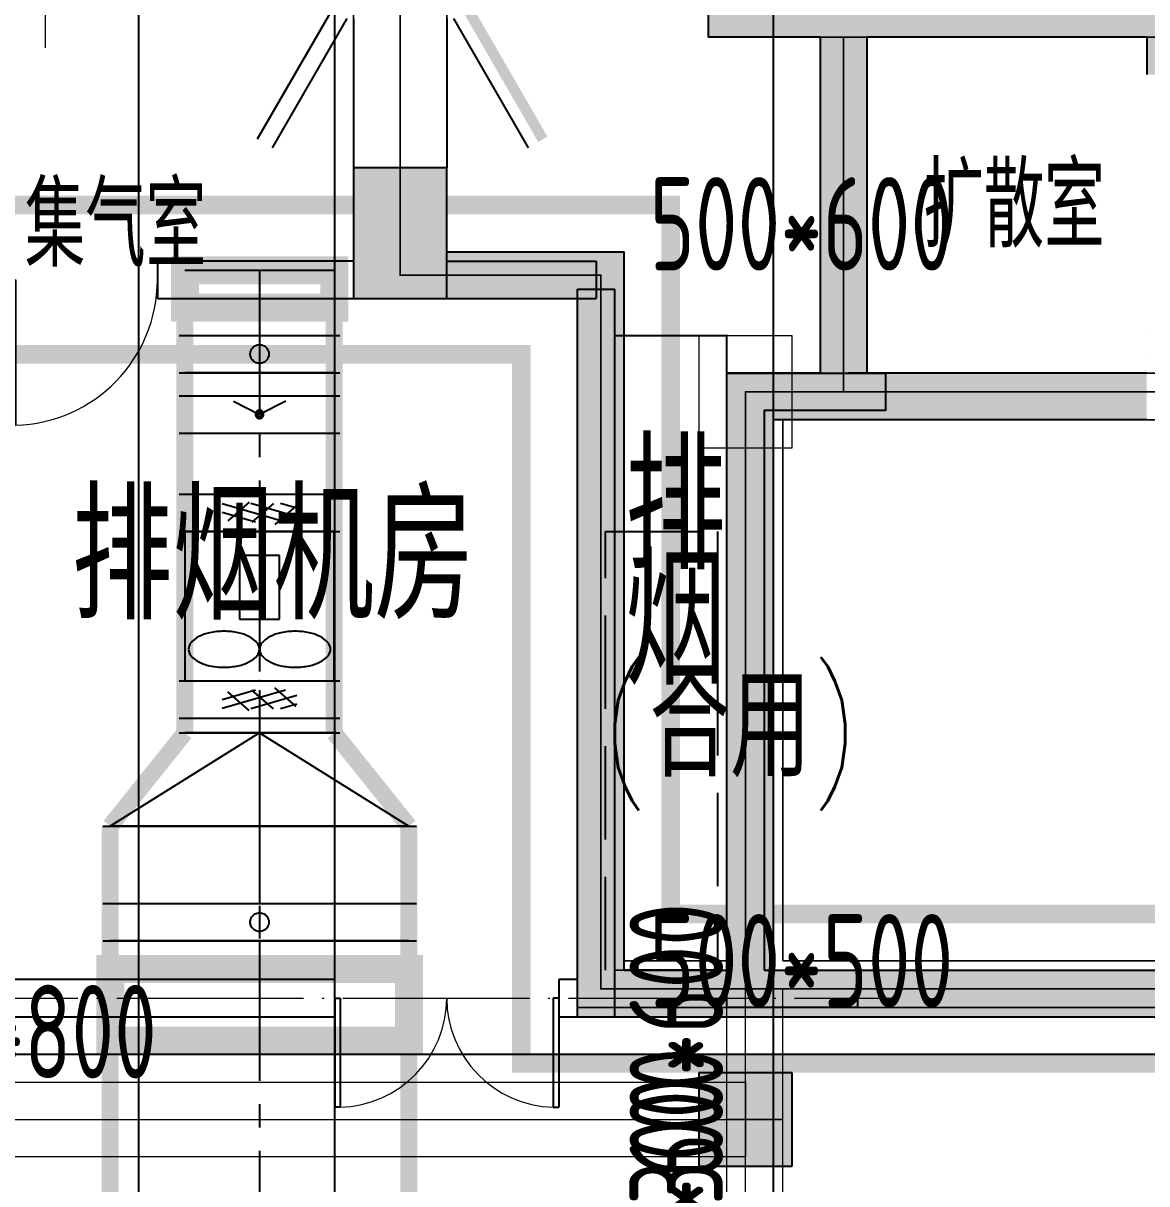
# Model space of a CAD drawing. Extents: x 369444 to 684549, y -549309 to 575337.
# Drawn here: x 559906 to 565925, y 454562 to 460782 of the extents above; entities that cross this region are included whole.
import ezdxf

# ---------------------------------------------------------------- set-up
doc = ezdxf.new("R2010")
doc.units = 0
doc.header["$LTSCALE"] = 1000
doc.header["$MEASUREMENT"] = 0
for name, pattern in [('__DASH', [0.35, 0.25, -0.1]), ('CENTER2', [1.125, 0.75, -0.125, 0.125, -0.125]), ('DASH', [0.35, 0.25, -0.1]), ('DOTE', [2.42, 2, -0.2, 0.02, -0.2])]:
    doc.linetypes.add(name, pattern=pattern)
for name, color, linetype, lineweight, true_color in [('-1-0-1', 7, 'Continuous', 0, 0xc0c0c0), ('-1-1-2', 7, 'Continuous', 0, 0xc0c0c0), ('-2-0-1', 1, 'Continuous', 0, 0xff0000), ('-2-1-2', 9, 'Continuous', 0, 0x808080), ('1-6-1', 7, 'Continuous', 0, 0x55ff55), ('1-6-2', 7, 'Continuous', 0, 0x55ff55), ('11-6-1', 2, 'Continuous', 0, 0xffff00), ('11-6-2', 2, 'Continuous', 0, 0xffff00), ('11-6-5', 2, 'Continuous', 0, 0xffff00), ('12-6-1', 4, 'Continuous', 0, 0x00ffff), ('12-6-2', 4, 'Continuous', 0, 0x00ffff), ('12-6-5', 4, 'Continuous', 0, 0x00ffff)]:
    doc.layers.add(name, color=color, linetype=linetype, lineweight=lineweight, true_color=true_color)
for name, color, linetype in [('A-WALL-HATCH', 8, 'Continuous'), ('COLUMN', 9, 'Continuous'), ('DOTE', 1, 'Continuous'), ('DUCT-排烟中心线', 5, 'CENTER2'), ('DUCT-排烟法兰', 4, 'Continuous'), ('DUCT-排烟管', 2, 'Continuous'), ('DUCT-排烟管端线', 4, 'Continuous'), ('DUCT-排烟阀门', 7, 'Continuous'), ('PUB_HATCH', 8, 'Continuous'), ('SURFACE', 6, 'Continuous'), ('WALL', 9, 'Continuous'), ('WINDOW', 4, 'Continuous'), ('砼墙', 151, 'Continuous'), ('车库风井', 6, 'Continuous'), ('防火分区线', 7, 'Continuous'), ('颜洞口', 1, 'Continuous'), ('风井', 7, 'Continuous'), ('风管标注', 3, 'Continuous')]:
    doc.layers.add(name, color=color, linetype=linetype)
doc.layers.add('DOTE2', color=122, linetype='DOTE', lineweight=9)
doc.layers.add('TEXT', color=7, linetype='Continuous', lineweight=13)
doc.styles.add('_HZTXT', font='txt.shx', dxfattribs={"width": 0.8, "bigfont": 'HZTXT.shx'})
doc.styles.add('_TCH_DIM', font='SIMPLEX', dxfattribs={"bigfont": 'GBCBIG'})
doc.styles.add('yjkcad', font='yjkeng.shx', dxfattribs={"width": 0.7, "height": 250, "bigfont": 'yjkchn.shx'})

# ---------------------------------------------------------------- blocks, each defined once
blk = doc.blocks.new('$DorLib2D$00000001')
for p, q in [((0.45, 0.975), (0.5, 0.975)), ((0.45, 0), (0.45, 0.975)), ((0.5, 0), (0.5, 0.975)), ((0.5, 0), (0.45, 0))]:
    blk.add_line(p, q)
at = {"lineweight": 13}
blk.add_arc((0.475, 0), 0.975, 91.46928, 180, dxfattribs=at)
blk = doc.blocks.new('$DorLib2D$00000002')
for p, q in [((-0.5, 0), (-0.5, 0.4875)), ((-0.475, 0.4875), (-0.5, 0.4875)), ((-0.475, 0), (-0.475, 0.4875)), ((0.475, 0), (0.475, 0.4875)), ((0.475, 0.4875), (0.5, 0.4875)), ((0.5, 0), (0.5, 0.4875)), ((-0.5, 0), (-0.475, 0)), ((0.5, 0), (0.475, 0))]:
    blk.add_line(p, q)
at = {"lineweight": 13}
for centre, start, end in [((-0.4875, 0), 0, 88.5307), ((0.4875, 0), 91.4693, 180)]:
    blk.add_arc(centre, 0.4875, start, end, dxfattribs=at)
blk = doc.blocks.new('$DorLib2D$00000196')
at = {"color": 0}
for p, q in [((-0.5, 0.3571), (0.366, 0.8571)), ((-0.5, -0.3571), (0.366, -0.8571)), ((-0.5571, -0.4561), (0.3089, -0.9561))]:
    blk.add_line(p, q, dxfattribs=at)
at = {"color": 0, "const_width": 0.0714}
blk.add_lwpolyline([(-0.5571, 0.4561), (0.3089, 0.9561)], dxfattribs=at)
blk = doc.blocks.new('N-风管')
at = {"color": 0}
for p, q in [((38489396727.934921, 3905552530.713612, 3000.000008), (38489396727.934921, 3905551730.713612, 3000.000008)), ((38489397527.934921, 3905552530.713612, 3000.000008), (38489396727.934921, 3905552530.713612, 3000.000008)), ((38489397527.934921, 3905551730.713612, 3000.000008), (38489397527.934921, 3905552530.713612, 3000.000008)), ((38489397020.19117, 3905552402.297619, 3000.000008), (38489397020.19117, 3905552060.349435, 3000.000008)), ((38489397235.678673, 3905552402.297619, 3000.000008), (38489397020.19117, 3905552402.297619, 3000.000008)), ((38489397235.678673, 3905552060.349435, 3000.000008), (38489397235.678673, 3905552402.297619, 3000.000008)), ((38489397020.19117, 3905552060.349435, 3000.000008), (38489397235.678673, 3905552060.349435, 3000.000008)), ((38489397127.934921, 3905552060.349435, 3000.000008), (38489397127.934921, 3905551899.917929, 3000.000008)), ((38489396727.934921, 3905551730.713612, 3000.000008), (38489397527.934921, 3905551730.713612, 3000.000008))]:
    blk.add_line(p, q, dxfattribs=at)
for centre, major_axis, ratio, start_param, end_param in [((38489396908.582138, 3905551760.759301, 3000.000008), (-75.910463, 219.794392), 0.9999996309, -0.125070434, 0.1376413551), ((38489396937.316521, 3905551624.255958, 3000.000008), (-10.42252, 371.882687), 0.9999999191, -0.0280190341, 0.1794550407), ((38489396937.316521, 3905551624.255958, 3000.000008), (-371.160887, 25.396662), 0.9999998827, 4.5732333702, 4.7807074245), ((38489396966.050911, 3905551760.759301, 3000.000008), (-218.632186, 79.195759), 0.9999997334, 4.5897340887, 4.8524457128), ((38489397289.818932, 3905551760.759301, 3000.000008), (218.632186, 79.195759), 0.9999997334, 1.4307395946, 1.6934512186), ((38489397318.553322, 3905551624.255958, 3000.000008), (371.160887, 25.396662), 0.9999998827, 1.502477883, 1.7099519372), ((38489397318.553322, 3905551624.255958, 3000.000008), (10.422521, 371.882687), 0.9999999191, -0.1794550402, 0.0280190345), ((38489397347.287697, 3905551760.759301, 3000.000008), (75.910463, 219.794392), 0.9999996309, -0.1376413549, 0.1250704342), ((38489396799.549477, 3905551899.917929, 3000.000008), (-50.145075, 13.213402), 0.999999968, -0.4262101611, 0.2576469099), ((38489396864.95266, 3905551846.610359, 3000.000008), (-98.876179, 93.716623), 0.9999998411, -0.341996041, 0.0747575126), ((38489397009.680382, 3905551846.610359, 3000.000008), (-99.639258, 92.904939), 0.9999998553, 4.5758867342, 4.9926401179), ((38489397075.083572, 3905551899.917929, 3000.000008), (4.752596, 51.638502), 0.9999999384, -1.4790189843, -0.7951618654), ((38489397180.78627, 3905551899.917929, 3000.000008), (-4.752596, 51.638502), 0.9999999384, 0.7951618662, 1.4790189851), ((38489397246.189461, 3905551846.610359, 3000.000008), (99.639258, 92.904939), 0.9999998553, 1.2905451895, 1.7072985731), ((38489397390.917183, 3905551846.610359, 3000.000008), (98.876179, 93.716623), 0.9999998411, -0.0747575123, 0.3419960412), ((38489397456.320374, 3905551899.917929, 3000.000008), (50.145075, 13.213402), 0.999999968, -0.2576469091, 0.4262101619), ((38489396799.549477, 3905551899.917929, 3000.000008), (47.771673, 20.173988), 0.9999999667, 2.742010948, 3.4258680271), ((38489396864.95266, 3905551953.225498, 3000.000008), (103.797526, 88.234787), 0.9999998646, 3.1209171448, 3.5376706858), ((38489397009.680382, 3905551953.225498, 3000.000008), (102.717208, 89.490141), 0.9999998291, 4.4658849819, 4.882638353), ((38489397075.083572, 3905551899.917929, 3000.000008), (-7.468083, 51.316176), 0.999999932, 3.8840156365, 4.5678727636), ((38489397180.78627, 3905551899.917929, 3000.000008), (7.468083, 51.316176), 0.999999932, 1.7153125445, 2.3991696715), ((38489397246.189461, 3905551953.225498, 3000.000008), (-102.717209, 89.490141), 0.9999998291, 1.4005469537, 1.8173003247), ((38489397390.917183, 3905551953.225498, 3000.000008), (-103.797526, 88.234787), 0.9999998646, 2.7455146205, 3.1622681614), ((38489397456.320374, 3905551899.917929, 3000.000008), (-47.771673, 20.173988), 0.9999999667, 2.8573172795, 3.5411743586), ((38489396908.582138, 3905552039.076557, 3000.000008), (72.911688, 220.807289), 0.9999996892, 2.9903393295, 3.2530511038), ((38489396937.316521, 3905552175.579899, 3000.000008), (10.422521, 371.882687), 0.9999999191, 2.9621376134, 3.1696116881), ((38489396937.316521, 3905552175.579899, 3000.000008), (371.160887, 25.396662), 0.9999998827, 4.6440705366, 4.8515445908), ((38489396966.050911, 3905552039.076557, 3000.000008), (217.804069, 81.445655), 0.9999996747, 4.5620220604, 4.8247336696), ((38489397289.818932, 3905552039.076557, 3000.000008), (-217.804069, 81.445655), 0.9999996747, 1.4584516374, 1.7211632467), ((38489397318.553322, 3905552175.579899, 3000.000008), (-371.160887, 25.396662), 0.9999998827, 1.4316407166, 1.6391147709), ((38489397318.553322, 3905552175.579899, 3000.000008), (-10.42252, 371.882687), 0.9999999191, 3.1135736195, 3.3210476943), ((38489397347.287697, 3905552039.076557, 3000.000008), (-72.911688, 220.807289), 0.9999996892, 3.0301342035, 3.2928459779)]:
    blk.add_ellipse(centre, major_axis=major_axis, ratio=ratio, start_param=start_param, end_param=end_param, dxfattribs=at)
for p in [(38489397127.934921, 3905552530.713612, 3000.000008), (38489397127.934921, 3905551730.713612, 3000.000008)]:
    blk.add_point(p, dxfattribs=at)
at = {"layer": 'DUCT-排烟中心线', "color": 0}
for p, q in [((38489397127.934921, 3905553930.26234), (38489397127.934921, 3905551452.183957)), ((38489397127.934921, 3905553382.121005), (38489397127.934921, 3905553259.118845)), ((38489397127.934921, 3905552530.513611), (38489397127.934921, 3905551730.913611)), ((38489397127.934921, 3905551451.983957), (38489397127.934921, 3905550951.983957)), ((38489397127.934921, 3905550951.783957), (38489397127.934921, 3905550537.500437)), ((38489397127.934921, 3905550337.100437), (38489397127.844254, 3905547190.673002))]:
    blk.add_line(p, q, dxfattribs=at)
at = {"layer": 'DUCT-排烟法兰', "color": 0}
for p, q in [((38489396697.934921, 3905553582.421005), (38489397557.934921, 3905553582.421005)), ((38489396697.934921, 3905553582.421005), (38489397557.934921, 3905553582.421005)), ((38489396697.934921, 3905553382.221004), (38489397557.934921, 3905553382.221004)), ((38489396697.934921, 3905553382.221004), (38489397557.934921, 3905553382.221004)), ((38489396697.934921, 3905553259.018846), (38489397557.934921, 3905553259.018846)), ((38489396697.934921, 3905553259.018846), (38489397557.934921, 3905553259.018846)), ((38489396697.934921, 3905553058.818845), (38489397557.934921, 3905553058.818845)), ((38489396697.934921, 3905552730.813612), (38489397557.934921, 3905552730.813612)), ((38489396697.934921, 3905552530.813612), (38489397557.934921, 3905552530.813612)), ((38489396697.934921, 3905552530.613611), (38489397557.934921, 3905552530.613611)), ((38489396697.934921, 3905551730.813612), (38489397557.934921, 3905551730.813612)), ((38489396697.934921, 3905551730.813612), (38489397557.934921, 3905551730.813612)), ((38489396697.934921, 3905551530.613611), (38489397557.934921, 3905551530.613611)), ((38489396697.934921, 3905551530.613611), (38489397557.934921, 3905551530.613611)), ((38489396697.934921, 3905551452.083957), (38489397557.934921, 3905551452.083957)), ((38489396287.934921, 3905550951.883957), (38489397967.934921, 3905550951.883957)), ((38489396287.934921, 3905550537.400436), (38489397967.934921, 3905550537.400436)), ((38489396287.934921, 3905550337.200437), (38489397967.934921, 3905550337.200437))]:
    blk.add_line(p, q, dxfattribs=at)
at = {"layer": 'DUCT-排烟管', "color": 0}
for q in [(38489396327.934921, 3905550951.983957), (38489397927.934921, 3905550951.983957)]:
    blk.add_line((38489397127.934921, 3905551451.983957), q, dxfattribs=at)
at = {"layer": 'DUCT-排烟管', "color": 0, "const_width": 90}
for points in [[(38489396727.934921, 3905553930.26234), (38489396727.934921, 3905551452.183957)], [(38489397527.934921, 3905551452.183957), (38489397527.934921, 3905553930.26234)], [(38489396727.934921, 3905553382.321005), (38489396727.934921, 3905553582.321005)], [(38489397527.934921, 3905553582.321005), (38489397527.934921, 3905553382.321005)], [(38489396727.934921, 3905553382.121005), (38489396727.934921, 3905553259.118845)], [(38489397527.934921, 3905553259.118845), (38489397527.934921, 3905553382.121005)], [(38489396727.934921, 3905553058.918845), (38489396727.934921, 3905553258.918845)], [(38489397527.934921, 3905553258.918845), (38489397527.934921, 3905553058.918845)], [(38489396727.934921, 3905552530.713612), (38489396727.934921, 3905552730.713612)], [(38489397527.934921, 3905552730.713612), (38489397527.934921, 3905552530.713612)], [(38489396727.934921, 3905552530.513611), (38489396727.934921, 3905551730.913611)], [(38489397527.934921, 3905551730.913611), (38489397527.934921, 3905552530.513611)], [(38489396727.934921, 3905551530.713612), (38489396727.934921, 3905551730.713612)], [(38489397527.934921, 3905551730.713612), (38489397527.934921, 3905551530.713612)], [(38489396727.934921, 3905551451.983957), (38489396327.934921, 3905550951.983957)], [(38489397527.934921, 3905551451.983957), (38489397927.934921, 3905550951.983957)], [(38489396327.934921, 3905550951.783957), (38489396327.934921, 3905550537.500437)], [(38489397927.934921, 3905550537.500437), (38489397927.934921, 3905550951.783957)], [(38489396327.934921, 3905550337.300436), (38489396327.934921, 3905550537.300436)], [(38489397927.934921, 3905550537.300436), (38489397927.934921, 3905550337.300436)], [(38489396327.934921, 3905550337.123491), (38489396327.844254, 3905547190.696057)], [(38489397927.844254, 3905547190.649948), (38489397927.934921, 3905550337.077382)]]:
    blk.add_lwpolyline(points, dxfattribs=at)
at = {"layer": 'DUCT-排烟管端线', "color": 0}
for p, q in [((38489397527.934921, 3905553930.26234), (38489396727.934921, 3905553930.26234)), ((38489396727.934921, 3905553582.321005), (38489397527.934921, 3905553582.321005)), ((38489396727.934921, 3905553382.321005), (38489397527.934921, 3905553382.321005)), ((38489397527.934921, 3905553382.121005), (38489396727.934921, 3905553382.121005)), ((38489396727.934921, 3905553259.118845), (38489397527.934921, 3905553259.118845)), ((38489396727.934921, 3905553258.918845), (38489397527.934921, 3905553258.918845)), ((38489396727.934921, 3905553058.918845), (38489397527.934921, 3905553058.918845)), ((38489396727.934921, 3905552730.713612), (38489397527.934921, 3905552730.713612)), ((38489396727.934921, 3905552530.713612), (38489397527.934921, 3905552530.713612)), ((38489397527.934921, 3905552530.513611), (38489396727.934921, 3905552530.513611)), ((38489396727.934921, 3905551730.913611), (38489397527.934921, 3905551730.913611)), ((38489396727.934921, 3905551730.713612), (38489397527.934921, 3905551730.713612)), ((38489396727.934921, 3905551530.713612), (38489397527.934921, 3905551530.713612)), ((38489396727.934921, 3905551452.183957), (38489397527.934921, 3905551452.183957)), ((38489397527.934921, 3905551451.983957), (38489396727.934921, 3905551451.983957)), ((38489396327.934921, 3905550951.983957), (38489397927.934921, 3905550951.983957)), ((38489397927.934921, 3905550951.783957), (38489396327.934921, 3905550951.783957)), ((38489396327.934921, 3905550537.500437), (38489397927.934921, 3905550537.500437)), ((38489396327.934921, 3905550537.300436), (38489397927.934921, 3905550537.300436)), ((38489396327.934921, 3905550337.300436), (38489397927.934921, 3905550337.300436)), ((38489397927.934921, 3905550337.077382), (38489396327.934921, 3905550337.123491))]:
    blk.add_line(p, q, dxfattribs=at)
at = {"layer": 'DUCT-排烟阀门', "color": 0}
for p, q in [((38489397127.934921, 3905553569.821005), (38489397127.934921, 3905553394.821005)), ((38489397078.033577, 3905553485.460531), (38489397078.820557, 3905553491.690071)), ((38489397078.033577, 3905553479.181479), (38489397078.033577, 3905553485.460531)), ((38489397078.820557, 3905553491.690071), (38489397080.382103, 3905553497.771854)), ((38489397080.382103, 3905553497.771854), (38489397082.693573, 3905553503.609969)), ((38489397082.693573, 3905553503.609969), (38489397085.718529, 3905553509.112344)), ((38489397085.718529, 3905553509.112344), (38489397089.409264, 3905553514.192204)), ((38489397089.409264, 3905553514.192204), (38489397093.707573, 3905553518.769436)), ((38489397093.707573, 3905553518.769436), (38489397098.545662, 3905553522.771854)), ((38489397098.545662, 3905553522.771854), (38489397103.847237, 3905553526.136339)), ((38489397103.847237, 3905553526.136339), (38489397109.528687, 3905553528.809829)), ((38489397109.528687, 3905553528.809829), (38489397115.500427, 3905553530.750163)), ((38489397115.500427, 3905553530.750163), (38489397121.668259, 3905553531.92674)), ((38489397121.668259, 3905553531.92674), (38489397127.934921, 3905553532.321005)), ((38489397127.934921, 3905553532.321005), (38489397134.201576, 3905553531.92674)), ((38489397134.201576, 3905553531.92674), (38489397140.369423, 3905553530.750163)), ((38489397140.369423, 3905553530.750163), (38489397146.341148, 3905553528.809829)), ((38489397146.341148, 3905553528.809829), (38489397152.022614, 3905553526.136339)), ((38489397152.022614, 3905553526.136339), (38489397157.324181, 3905553522.771855)), ((38489397157.324181, 3905553522.771855), (38489397162.162277, 3905553518.769436)), ((38489397162.162277, 3905553518.769436), (38489397166.460587, 3905553514.192204)), ((38489397166.460587, 3905553514.192204), (38489397170.151314, 3905553509.112345)), ((38489397170.151314, 3905553509.112345), (38489397173.176277, 3905553503.60997)), ((38489397173.176277, 3905553503.60997), (38489397175.487747, 3905553497.771855)), ((38489397175.487747, 3905553497.771855), (38489397177.049294, 3905553491.690071)), ((38489397177.049294, 3905553491.690071), (38489397177.836258, 3905553485.460531)), ((38489397177.836258, 3905553485.460531), (38489397177.836258, 3905553479.181479)), ((38489397078.820557, 3905553472.951939), (38489397078.033577, 3905553479.181479)), ((38489397080.382103, 3905553466.870155), (38489397078.820557, 3905553472.951939)), ((38489397082.693573, 3905553461.03204), (38489397080.382103, 3905553466.870155)), ((38489397085.718529, 3905553455.529665), (38489397082.693573, 3905553461.03204)), ((38489397089.409264, 3905553450.449805), (38489397085.718529, 3905553455.529665)), ((38489397093.707573, 3905553445.872573), (38489397089.409264, 3905553450.449805)), ((38489397098.545662, 3905553441.870155), (38489397093.707573, 3905553445.872573)), ((38489397103.847237, 3905553438.505671), (38489397098.545662, 3905553441.870155)), ((38489397109.528687, 3905553435.832181), (38489397103.847237, 3905553438.505671)), ((38489397115.500427, 3905553433.891847), (38489397109.528687, 3905553435.832181)), ((38489397121.668259, 3905553432.71527), (38489397115.500427, 3905553433.891847)), ((38489397127.934921, 3905553432.321005), (38489397121.668259, 3905553432.71527)), ((38489397134.201576, 3905553432.71527), (38489397127.934921, 3905553432.321005)), ((38489397140.369423, 3905553433.891847), (38489397134.201576, 3905553432.71527)), ((38489397146.341148, 3905553435.832181), (38489397140.369423, 3905553433.891847)), ((38489397152.022614, 3905553438.505671), (38489397146.341148, 3905553435.832181)), ((38489397157.324181, 3905553441.870155), (38489397152.022614, 3905553438.505671)), ((38489397162.162277, 3905553445.872573), (38489397157.324181, 3905553441.870155)), ((38489397166.460587, 3905553450.449806), (38489397162.162277, 3905553445.872573)), ((38489397170.151314, 3905553455.529665), (38489397166.460587, 3905553450.449806)), ((38489397173.176277, 3905553461.032041), (38489397170.151314, 3905553455.529665)), ((38489397175.487747, 3905553466.870155), (38489397173.176277, 3905553461.032041)), ((38489397177.049294, 3905553472.951939), (38489397175.487747, 3905553466.870155)), ((38489397177.836258, 3905553479.181479), (38489397177.049294, 3905553472.951939)), ((38489396987.934921, 3905553228.918845), (38489397127.934921, 3905553158.918845)), ((38489397110.252281, 3905553172.272169), (38489397108.099701, 3905553168.795628)), ((38489397113.007027, 3905553175.293978), (38489397110.252281, 3905553172.272169)), ((38489397116.270119, 3905553177.758152), (38489397113.007027, 3905553175.293978)), ((38489397117.579491, 3905553169.779319), (38489397115.711273, 3905553167.623278)), ((38489397119.93045, 3905553179.580776), (38489397116.270119, 3905553177.758152)), ((38489397119.821983, 3905553171.542834), (38489397117.579491, 3905553169.779319)), ((38489397122.357697, 3905553172.850085), (38489397119.821983, 3905553171.542834)), ((38489397123.863358, 3905553180.699782), (38489397119.93045, 3905553179.580776)), ((38489397125.094994, 3905553173.653825), (38489397122.357697, 3905553172.850085)), ((38489397127.934921, 3905553181.077065), (38489397123.863358, 3905553180.699782)), ((38489397127.934921, 3905553173.925005), (38489397125.094994, 3905553173.653825)), ((38489397127.934921, 3905553169.651129), (38489397125.903816, 3905553169.457182)), ((38489397267.934921, 3905553228.918845), (38489397127.934921, 3905553158.918845)), ((38489397132.006477, 3905553180.699776), (38489397127.934921, 3905553181.077065)), ((38489397130.774857, 3905553173.653823), (38489397127.934921, 3905553173.925005)), ((38489397129.966019, 3905553169.457183), (38489397127.934921, 3905553169.651129)), ((38489397133.512154, 3905553172.85008), (38489397130.774857, 3905553173.653823)), ((38489397135.939392, 3905553179.580764), (38489397132.006477, 3905553180.699776)), ((38489397136.047859, 3905553171.542826), (38489397133.512154, 3905553172.85008)), ((38489397139.599716, 3905553177.758135), (38489397135.939392, 3905553179.580764)), ((38489397138.290352, 3905553169.779309), (38489397136.047859, 3905553171.542826)), ((38489397140.158577, 3905553167.623266), (38489397138.290352, 3905553169.779309)), ((38489397142.862823, 3905553175.293956), (38489397139.599716, 3905553177.758135)), ((38489397145.617561, 3905553172.272143), (38489397142.862823, 3905553175.293956)), ((38489397147.770142, 3905553168.795599), (38489397145.617561, 3905553172.272143)), ((38489397106.622581, 3905553164.982745), (38489397105.871223, 3905553160.963364)), ((38489397105.871223, 3905553160.963364), (38489397105.871223, 3905553156.874359)), ((38489397105.871223, 3905553156.874359), (38489397106.622581, 3905553152.854976)), ((38489397108.099701, 3905553168.795628), (38489397106.622581, 3905553164.982745)), ((38489397106.622581, 3905553152.854976), (38489397108.099701, 3905553149.042091)), ((38489397108.099701, 3905553149.042091), (38489397110.252281, 3905553145.565547)), ((38489397110.252281, 3905553145.565547), (38489397113.007027, 3905553142.543734)), ((38489397113.351761, 3905553162.456689), (38489397112.945763, 3905553159.632874)), ((38489397112.945763, 3905553159.632874), (38489397113.081497, 3905553156.783253)), ((38489397113.007027, 3905553142.543734), (38489397116.270119, 3905553140.079556)), ((38489397113.081497, 3905553156.783253), (38489397113.754089, 3905553154.010818)), ((38489397114.284843, 3905553165.152636), (38489397113.351761, 3905553162.456689)), ((38489397113.754089, 3905553154.010818), (38489397114.939209, 3905553151.415772)), ((38489397115.711273, 3905553167.623278), (38489397114.284843, 3905553165.152636)), ((38489397114.939209, 3905553151.415772), (38489397116.594017, 3905553149.091906)), ((38489397116.270119, 3905553140.079556), (38489397119.93045, 3905553138.256926)), ((38489397116.594017, 3905553149.091906), (38489397118.65873, 3905553147.123211)), ((38489397117.505173, 3905553161.449075), (38489397117.21479, 3905553159.429505)), ((38489397117.21479, 3905553159.429505), (38489397117.311867, 3905553157.391479)), ((38489397117.311867, 3905553157.391479), (38489397117.7929, 3905553155.408657)), ((38489397118.172493, 3905553163.377195), (38489397117.505173, 3905553161.449075)), ((38489397117.7929, 3905553155.408657), (38489397118.640488, 3905553153.552701)), ((38489397119.192657, 3905553165.144179), (38489397118.172493, 3905553163.377195)), ((38489397118.640488, 3905553153.552701), (38489397119.824013, 3905553151.890692)), ((38489397118.65873, 3905553147.123211), (38489397121.058701, 3905553145.580842)), ((38489397120.528793, 3905553166.686163), (38489397119.192657, 3905553165.144179)), ((38489397119.824013, 3905553151.890692), (38489397121.300667, 3905553150.482698)), ((38489397119.93045, 3905553138.256926), (38489397123.863358, 3905553137.137914)), ((38489397122.132607, 3905553167.947416), (38489397120.528793, 3905553166.686163)), ((38489397121.058701, 3905553145.580842), (38489397123.707199, 3905553144.520543)), ((38489397121.300667, 3905553150.482698), (38489397123.017113, 3905553149.37961)), ((38489397123.946136, 3905553168.882353), (38489397122.132607, 3905553167.947416)), ((38489397123.017113, 3905553149.37961), (38489397124.911293, 3905553148.621294)), ((38489397123.707199, 3905553144.520543), (38489397126.508499, 3905553143.980635)), ((38489397123.863358, 3905553137.137914), (38489397127.934921, 3905553136.760625)), ((38489397125.903816, 3905553169.457182), (38489397123.946136, 3905553168.882353)), ((38489397124.911293, 3905553148.621294), (38489397126.914749, 3905553148.235157)), ((38489397126.508499, 3905553143.980635), (38489397129.361343, 3905553143.980634)), ((38489397126.914749, 3905553148.235157), (38489397128.955093, 3905553148.235158)), ((38489397127.934921, 3905553136.760625), (38489397132.006477, 3905553137.137908)), ((38489397128.955093, 3905553148.235158), (38489397130.958557, 3905553148.621294)), ((38489397129.361343, 3905553143.980634), (38489397132.162643, 3905553144.520538)), ((38489397131.923714, 3905553168.882354), (38489397129.966019, 3905553169.457183)), ((38489397130.958557, 3905553148.621294), (38489397132.852737, 3905553149.379612)), ((38489397133.737244, 3905553167.947418), (38489397131.923714, 3905553168.882354)), ((38489397132.006477, 3905553137.137908), (38489397135.939392, 3905553138.256915)), ((38489397132.162643, 3905553144.520538), (38489397134.811142, 3905553145.580835)), ((38489397132.852737, 3905553149.379612), (38489397134.569183, 3905553150.482702)), ((38489397135.341049, 3905553166.686166), (38489397133.737244, 3905553167.947418)), ((38489397134.569183, 3905553150.482702), (38489397136.045837, 3905553151.890696)), ((38489397134.811142, 3905553145.580835), (38489397137.211113, 3905553147.123202)), ((38489397136.677193, 3905553165.144183), (38489397135.341049, 3905553166.686166)), ((38489397135.939392, 3905553138.256915), (38489397139.599716, 3905553140.079539)), ((38489397136.045837, 3905553151.890696), (38489397137.229347, 3905553153.552705)), ((38489397137.69735, 3905553163.377199), (38489397136.677193, 3905553165.144183)), ((38489397137.211113, 3905553147.123202), (38489397139.275818, 3905553149.091895)), ((38489397137.229347, 3905553153.552705), (38489397138.076942, 3905553155.408661)), ((38489397138.364677, 3905553161.44908), (38489397137.69735, 3905553163.377199)), ((38489397138.076942, 3905553155.408661), (38489397138.557968, 3905553157.391484)), ((38489397138.655052, 3905553159.42951), (38489397138.364677, 3905553161.44908)), ((38489397138.557968, 3905553157.391484), (38489397138.655052, 3905553159.42951)), ((38489397139.275818, 3905553149.091895), (38489397140.930634, 3905553151.415759)), ((38489397139.599716, 3905553140.079539), (38489397142.862823, 3905553142.543713)), ((38489397141.584999, 3905553165.152622), (38489397140.158577, 3905553167.623266)), ((38489397140.930634, 3905553151.415759), (38489397142.115753, 3905553154.010804)), ((38489397142.518082, 3905553162.456674), (38489397141.584999, 3905553165.152622)), ((38489397142.115753, 3905553154.010804), (38489397142.788338, 3905553156.783238)), ((38489397142.92408, 3905553159.63286), (38489397142.518082, 3905553162.456674)), ((38489397142.788338, 3905553156.783238), (38489397142.92408, 3905553159.63286)), ((38489397142.862823, 3905553142.543713), (38489397145.617561, 3905553145.565522)), ((38489397145.617561, 3905553145.565522), (38489397147.770142, 3905553149.042062)), ((38489397149.247261, 3905553164.982715), (38489397147.770142, 3905553168.795599)), ((38489397147.770142, 3905553149.042062), (38489397149.247261, 3905553152.854945)), ((38489397149.998619, 3905553160.963332), (38489397149.247261, 3905553164.982715)), ((38489397149.247261, 3905553152.854945), (38489397149.998619, 3905553156.874327)), ((38489397149.998619, 3905553156.874327), (38489397149.998619, 3905553160.963332)), ((38489397267.105591, 3905552580.713612), (38489396927.934921, 3905552678.623751)), ((38489397072.738937, 3905552688.838616), (38489396957.268883, 3905552588.838616)), ((38489397327.934921, 3905552609.341719), (38489397080.695427, 3905552680.713612)), ((38489397202.236313, 3905552680.713612), (38489397086.766251, 3905552580.713612)), ((38489397327.934921, 3905552655.529741), (38489397240.695427, 3905552680.713612)), ((38489397107.105591, 3905552580.713612), (38489396927.934921, 3905552632.43573)), ((38489397324.77343, 3905552669.106461), (38489397209.303383, 3905552569.106461)), ((38489397267.105591, 3905551680.713612), (38489396927.934921, 3905551582.803472)), ((38489397107.105591, 3905551680.713612), (38489396927.934921, 3905551628.991493)), ((38489397202.236313, 3905551580.713612), (38489397086.766251, 3905551680.713612)), ((38489397324.77343, 3905551592.320763), (38489397209.303383, 3905551692.320763)), ((38489397072.738937, 3905551572.588607), (38489396957.268883, 3905551672.588607)), ((38489397327.934921, 3905551652.085504), (38489397080.695427, 3905551580.713612)), ((38489397327.934921, 3905551605.897482), (38489397240.695427, 3905551580.713612)), ((38489397127.934921, 3905550524.800436), (38489397127.934921, 3905550349.800436)), ((38489397078.033577, 3905550440.439962), (38489397078.820557, 3905550446.669502)), ((38489397078.033577, 3905550434.16091), (38489397078.033577, 3905550440.439962)), ((38489397078.820557, 3905550427.931371), (38489397078.033577, 3905550434.16091)), ((38489397078.820557, 3905550446.669502), (38489397080.382103, 3905550452.751286)), ((38489397080.382103, 3905550452.751286), (38489397082.693573, 3905550458.589401)), ((38489397082.693573, 3905550458.589401), (38489397085.718529, 3905550464.091776)), ((38489397085.718529, 3905550464.091776), (38489397089.409264, 3905550469.171636)), ((38489397089.409264, 3905550469.171636), (38489397093.707573, 3905550473.748868)), ((38489397093.707573, 3905550473.748868), (38489397098.545662, 3905550477.751286)), ((38489397098.545662, 3905550477.751286), (38489397103.847237, 3905550481.11577)), ((38489397103.847237, 3905550481.11577), (38489397109.528687, 3905550483.789261)), ((38489397109.528687, 3905550483.789261), (38489397115.500427, 3905550485.729595)), ((38489397115.500427, 3905550485.729595), (38489397121.668259, 3905550486.906171)), ((38489397121.668259, 3905550486.906171), (38489397127.934921, 3905550487.300436)), ((38489397127.934921, 3905550487.300436), (38489397134.201576, 3905550486.906172)), ((38489397134.201576, 3905550486.906172), (38489397140.369423, 3905550485.729595)), ((38489397140.369423, 3905550485.729595), (38489397146.341148, 3905550483.789261)), ((38489397146.341148, 3905550483.789261), (38489397152.022614, 3905550481.115771)), ((38489397152.022614, 3905550481.115771), (38489397157.324181, 3905550477.751287)), ((38489397157.324181, 3905550477.751287), (38489397162.162277, 3905550473.748868)), ((38489397162.162277, 3905550473.748868), (38489397166.460587, 3905550469.171636)), ((38489397166.460587, 3905550469.171636), (38489397170.151314, 3905550464.091776)), ((38489397170.151314, 3905550464.091776), (38489397173.176277, 3905550458.589401)), ((38489397173.176277, 3905550458.589401), (38489397175.487747, 3905550452.751287)), ((38489397175.487747, 3905550452.751287), (38489397177.049294, 3905550446.669502)), ((38489397177.049294, 3905550446.669502), (38489397177.836258, 3905550440.439963)), ((38489397177.836258, 3905550434.160911), (38489397177.049294, 3905550427.931371)), ((38489397177.836258, 3905550440.439963), (38489397177.836258, 3905550434.160911)), ((38489397080.382103, 3905550421.849586), (38489397078.820557, 3905550427.931371)), ((38489397082.693573, 3905550416.011472), (38489397080.382103, 3905550421.849586)), ((38489397085.718529, 3905550410.509097), (38489397082.693573, 3905550416.011472)), ((38489397089.409264, 3905550405.429237), (38489397085.718529, 3905550410.509097)), ((38489397093.707573, 3905550400.852005), (38489397089.409264, 3905550405.429237)), ((38489397098.545662, 3905550396.849586), (38489397093.707573, 3905550400.852005)), ((38489397103.847237, 3905550393.485102), (38489397098.545662, 3905550396.849586)), ((38489397109.528687, 3905550390.811612), (38489397103.847237, 3905550393.485102)), ((38489397115.500427, 3905550388.871278), (38489397109.528687, 3905550390.811612)), ((38489397121.668259, 3905550387.694701), (38489397115.500427, 3905550388.871278)), ((38489397127.934921, 3905550387.300436), (38489397121.668259, 3905550387.694701)), ((38489397134.201576, 3905550387.694702), (38489397127.934921, 3905550387.300436)), ((38489397140.369423, 3905550388.871278), (38489397134.201576, 3905550387.694702)), ((38489397146.341148, 3905550390.811612), (38489397140.369423, 3905550388.871278)), ((38489397152.022614, 3905550393.485103), (38489397146.341148, 3905550390.811612)), ((38489397157.324181, 3905550396.849587), (38489397152.022614, 3905550393.485103)), ((38489397162.162277, 3905550400.852005), (38489397157.324181, 3905550396.849587)), ((38489397166.460587, 3905550405.429237), (38489397162.162277, 3905550400.852005)), ((38489397170.151314, 3905550410.509097), (38489397166.460587, 3905550405.429237)), ((38489397173.176277, 3905550416.011472), (38489397170.151314, 3905550410.509097)), ((38489397175.487747, 3905550421.849587), (38489397173.176277, 3905550416.011472)), ((38489397177.049294, 3905550427.931371), (38489397175.487747, 3905550421.849587))]:
    blk.add_line(p, q, dxfattribs=at)
at = {"layer": '颜洞口', "color": 0, "const_width": 150}
for points in [[(38489396727.934921, 3905553930.26234), (38489397527.934921, 3905553930.26234), (38489397527.934921, 3905553730.26234), (38489396727.934921, 3905553730.26234)], [(38489397927.925682, 3905549801.76234), (38489396327.934921, 3905549801.76234), (38489396327.934921, 3905550186.619644), (38489397927.925682, 3905550186.619644)]]:
    blk.add_lwpolyline(points, close=True, dxfattribs=at)

msp = doc.modelspace()

# ---------------------------------------------------------------- hatches: boundary and pattern name
at = {"layer": 'A-WALL-HATCH'}
for points in [[(561674.6, 459307), (562174.6, 459307), (562174.6, 460007), (561674.6, 460007)], [(563524.7, 454656.6), (564024.7, 454656.6), (564024.7, 455156.6), (563524.7, 455156.6)]]:
    msp.add_hatch(color=256, dxfattribs=at).paths.add_polyline_path(points)
at = {"layer": 'PUB_HATCH'}
for points in [[(563704.6, 462857), (563574.6, 462757), (563574.6, 460707), (563824.6, 460957), (563824.6, 462757)], [(564304.6, 460757), (564324.6, 460957), (563824.6, 460957), (563574.6, 460707), (564174.6, 460707)], [(566204.6, 460757), (565924.6, 460957), (564324.6, 460957), (564304.6, 460757), (564424.6, 460707), (565924.6, 460707)], [(564304.6, 460757), (564174.6, 460707), (564174.6, 458906.9), (564310.3, 458835.5), (564424.6, 458907), (564424.6, 460707)], [(566204.6, 460757), (565924.6, 460707), (565924.6, 460507), (566624.6, 460507), (566624.6, 460707)], [(562174.6, 459557), (562174.6, 460007), (561674.6, 460007), (561674.6, 459307)], [(562174.6, 459557), (561674.6, 459307), (562874.7, 459307), (563124.7, 459557)], [(562874.7, 455457), (563124.7, 455707), (563124.7, 459557), (562874.7, 459307)], [(564310.3, 458835.5), (564174.6, 458906.9), (563674.7, 458906.9), (563924.7, 458656.9), (564324.6, 458656.9)], [(563794.7, 455657), (563924.7, 455707), (563924.7, 458656.9), (563674.7, 458906.9), (563674.7, 455707)], [(564374.7, 458657), (564374.7, 458907), (564424.6, 458907), (564310.3, 458835.5), (564324.6, 458657)], [(564374.7, 458656.9), (564374.7, 458906.9), (564324.6, 458906.9), (564310.3, 458835.5), (564324.6, 458656.9)], [(565924.6, 458657), (565924.6, 458907), (564374.7, 458907), (564374.7, 458657)], [(563124.7, 455707), (562874.7, 455457), (563774.7, 455457), (563794.7, 455657), (563674.7, 455707)], [(563794.7, 455657), (563774.7, 455457), (567374.6, 455457), (567374.6, 455707), (563924.7, 455707)]]:
    msp.add_hatch(color=256, dxfattribs=at).paths.add_polyline_path(points)
at = {"layer": 'SURFACE'}
h = msp.add_hatch(color=8, dxfattribs=at)
h.dxf.hatch_style = 1
h.paths.add_polyline_path([(564374.5, 455507), (563674.5, 455507), (563674.5, 458907), (564524.5, 458907), (564524.5, 458707), (563874.5, 458707), (563874.5, 455707), (564374.5, 455707)])

# ---------------------------------------------------------------- linework, layer by layer
at = {"layer": '-1-0-1', "color": 0}
for p in [(564299.3, 460707.2, -3600), (561924.3, 459432.2, -3600), (562999.3, 459432.2, -3600), (563774.3, 458806.9, -3600), (564299.3, 458806.9, -3600), (564524.3, 458806.9, -3600), (562999.3, 455606.9, -3600), (563774.3, 455606.9, -3600), (564374.3, 455606.9, -3600), (563774.3, 454907.1, -3600)]:
    msp.add_point(p, dxfattribs=at)
at = {"layer": '-1-1-2', "color": 0}
for p, q in [((564299.3, 460707.2, -3600), (564299.3, 460707.2)), ((561924.3, 459432.2, -3600), (561924.3, 459432.2)), ((562999.3, 459432.2, -3600), (562999.3, 459432.2)), ((563774.3, 458806.9, -3600), (563774.3, 458806.9)), ((564299.3, 458806.9, -3600), (564299.3, 458806.9)), ((564524.3, 458806.9, -3600), (564524.3, 458806.9)), ((562999.3, 455606.9, -3600), (562999.3, 455606.9)), ((563774.3, 455606.9, -3600), (563774.3, 455606.9)), ((564374.3, 455606.9, -3600), (564374.3, 455606.9)), ((563774.3, 454907.1, -3600), (563774.3, 454907.1))]:
    msp.add_line(p, q, dxfattribs=at)
at = {"layer": '-2-0-1', "color": 0}
for p, q in [((561924.3, 459432.2, -3600), (561924.3, 461332.2, -3600)), ((564299.3, 458806.9, -3600), (564299.3, 460707.2, -3600)), ((561924.3, 459432.2, -3600), (562999.3, 459432.2, -3600)), ((562999.3, 455606.9, -3600), (562999.3, 459432.2, -3600)), ((563774.3, 455606.9, -3600), (563774.3, 458806.9, -3600)), ((563774.3, 458806.9, -3600), (564299.3, 458806.9, -3600)), ((564299.3, 458806.9, -3600), (564524.3, 458806.9, -3600)), ((564524.3, 458806.9, -3600), (566024.3, 458806.9, -3600)), ((562999.3, 455606.9, -3600), (563774.3, 455606.9, -3600)), ((563774.3, 454907.1, -3600), (563774.3, 455606.9, -3600)), ((563774.3, 455606.9, -3600), (564374.3, 455606.9, -3600)), ((564374.3, 455606.9, -3600), (566824.3, 455606.9, -3600)), ((555824.3, 454907.1, -3600), (563774.3, 454907.1, -3600)), ((563774.3, 454056.9, -3600), (563774.3, 454907.1, -3600))]:
    msp.add_line(p, q, dxfattribs=at)
at = {"layer": '-2-1-2', "color": 0}
for p, q in [((561924.3, 459432.2), (561924.3, 461332.2)), ((564299.3, 458806.9), (564299.3, 460707.2)), ((561924.3, 459432.2), (562999.3, 459432.2)), ((562999.3, 455606.9), (562999.3, 459432.2)), ((563774.3, 455606.9), (563774.3, 458806.9)), ((563774.3, 458806.9), (564299.3, 458806.9)), ((564299.3, 458806.9), (564524.3, 458806.9)), ((564524.3, 458806.9), (566024.3, 458806.9)), ((562999.3, 455606.9), (563774.3, 455606.9)), ((563774.3, 454907.1), (563774.3, 455606.9)), ((563774.3, 455606.9), (564374.3, 455606.9)), ((564374.3, 455606.9), (566824.3, 455606.9)), ((555824.3, 454907.1), (563774.3, 454907.1)), ((563774.3, 454056.9), (563774.3, 454907.1))]:
    msp.add_line(p, q, dxfattribs=at)
at = {"layer": '1-6-1', "color": 0}
for p, q in [((563574.3, 462757.2, -3600), (563574.3, 460707.2, -3600)), ((563574.3, 460707.2), (563574.3, 462757.2)), ((561674.3, 461332.2, -8700), (561674.3, 459307.2, -8700)), ((561674.3, 459307.2, -5100), (561674.3, 461332.2, -5100)), ((562174.3, 461332.2, -5100), (562174.3, 459557.2, -5100)), ((562174.3, 459557.2, -8700), (562174.3, 461332.2, -8700)), ((563574.3, 460707.2), (563574.3, 460707.2, -3600)), ((566024.3, 460707.2), (563574.3, 460707.2)), ((563574.3, 460707.2, -3600), (566024.3, 460707.2, -3600)), ((563574.3, 460707.2, -3600), (563574.3, 460707.2)), ((564174.3, 460707.2, -3600), (564174.3, 458906.9, -3600)), ((564174.3, 460707.2), (564174.3, 460707.2, -3600)), ((564174.3, 458906.9), (564174.3, 460707.2)), ((564174.3, 460707.2, -3600), (564174.3, 460707.2)), ((564424.3, 460707.2, -3600), (564174.3, 460707.2, -3600)), ((564174.3, 460707.2), (564424.3, 460707.2)), ((564424.3, 460707.2), (564424.3, 458906.9)), ((564424.3, 460707.2, -3600), (564424.3, 460707.2)), ((564424.3, 458906.9, -3600), (564424.3, 460707.2, -3600)), ((564424.3, 460707.2), (564424.3, 460707.2, -3600)), ((562174.3, 459557.2, -5100), (562174.3, 459557.2, -8700)), ((562174.3, 459557.2, -8700), (562174.3, 459557.2, -5100)), ((563124.3, 459557.2, -8700), (562174.3, 459557.2, -8700)), ((562174.3, 459557.2, -5100), (563124.3, 459557.2, -5100)), ((563124.3, 459557.2, -5100), (563124.3, 459557.2, -8700)), ((563124.3, 459557.2), (563124.3, 455756.9)), ((563124.3, 459557.2, -3600), (563124.3, 459557.2)), ((563124.3, 455756.9, -3600), (563124.3, 459557.2, -3600)), ((561674.3, 459307.2, -8700), (561674.3, 459307.2, -5100)), ((561674.3, 459307.2, -5100), (561674.3, 459307.2, -8700)), ((562874.3, 459307.2, -5100), (561674.3, 459307.2, -5100)), ((561674.3, 459307.2, -8700), (562874.3, 459307.2, -8700)), ((562874.3, 459307.2, -8700), (562874.3, 459307.2, -5100)), ((562874.3, 459307.2, -3600), (562874.3, 455506.9, -3600)), ((562874.3, 459307.2), (562874.3, 459307.2, -3600)), ((562874.3, 455506.9), (562874.3, 459307.2)), ((563674.3, 458906.9, -3600), (563674.3, 455756.9, -3600)), ((563674.3, 458906.9), (563674.3, 458906.9, -3600)), ((563674.3, 455756.9), (563674.3, 458906.9)), ((563674.3, 458906.9, -3600), (563674.3, 458906.9)), ((564174.3, 458906.9, -3600), (563674.3, 458906.9, -3600)), ((563674.3, 458906.9), (564174.3, 458906.9)), ((564174.3, 458906.9, -3600), (564174.3, 458906.9)), ((564174.3, 458906.9), (564174.3, 458906.9, -3600)), ((564424.3, 458906.9), (564424.3, 458906.9, -3600)), ((564424.3, 458906.9, -3600), (564424.3, 458906.9)), ((564524.3, 458906.9, -3600), (564424.3, 458906.9, -3600)), ((564424.3, 458906.9), (564524.3, 458906.9)), ((564524.3, 458906.9, -3600), (564524.3, 458906.9)), ((566024.3, 458906.9, -3600), (564524.3, 458906.9, -3600)), ((564524.3, 458906.9), (566024.3, 458906.9)), ((564524.3, 458906.9), (564524.3, 458906.9, -3600)), ((563974.3, 458656.9), (563974.3, 455756.9)), ((563974.3, 458656.9, -3600), (563974.3, 458656.9)), ((563974.3, 455756.9, -3600), (563974.3, 458656.9, -3600)), ((563974.3, 458656.9), (563974.3, 458656.9, -3600)), ((564299.3, 458656.9), (563974.3, 458656.9)), ((563974.3, 458656.9, -3600), (564299.3, 458656.9, -3600)), ((564299.3, 458656.9), (564299.3, 458656.9, -3600)), ((564524.3, 458656.9), (564299.3, 458656.9)), ((564299.3, 458656.9, -3600), (564524.3, 458656.9, -3600)), ((564299.3, 458656.9, -3600), (564299.3, 458656.9)), ((564524.3, 458656.9), (564524.3, 458656.9, -3600)), ((566024.3, 458656.9), (564524.3, 458656.9)), ((564524.3, 458656.9, -3600), (566024.3, 458656.9, -3600)), ((564524.3, 458656.9, -3600), (564524.3, 458656.9)), ((563124.3, 455756.9, -3600), (563124.3, 455756.9)), ((563674.3, 455756.9, -3600), (563124.3, 455756.9, -3600)), ((563124.3, 455756.9), (563674.3, 455756.9)), ((563124.3, 455756.9), (563124.3, 455756.9, -3600)), ((563674.3, 455756.9), (563674.3, 455756.9, -3600)), ((563674.3, 455756.9, -3600), (563674.3, 455756.9)), ((563974.3, 455756.9), (563974.3, 455756.9, -3600)), ((563974.3, 455756.9, -3600), (563974.3, 455756.9)), ((564374.3, 455756.9, -3600), (563974.3, 455756.9, -3600)), ((563974.3, 455756.9), (564374.3, 455756.9)), ((564374.3, 455756.9, -3600), (564374.3, 455756.9)), ((566824.3, 455756.9, -3600), (564374.3, 455756.9, -3600)), ((564374.3, 455756.9), (566824.3, 455756.9)), ((564374.3, 455756.9), (564374.3, 455756.9, -3600)), ((562874.3, 455506.9), (562874.3, 455506.9, -3600)), ((563774.3, 455506.9), (562874.3, 455506.9)), ((562874.3, 455506.9, -3600), (563774.3, 455506.9, -3600)), ((562874.3, 455506.9, -3600), (562874.3, 455506.9)), ((563774.3, 455506.9, -3600), (563774.3, 455506.9)), ((563774.3, 455506.9), (563774.3, 455506.9, -3600)), ((564374.3, 455506.9), (563774.3, 455506.9)), ((563774.3, 455506.9, -3600), (564374.3, 455506.9, -3600)), ((564374.3, 455506.9), (564374.3, 455506.9, -3600)), ((566824.3, 455506.9), (564374.3, 455506.9)), ((564374.3, 455506.9, -3600), (566824.3, 455506.9, -3600)), ((564374.3, 455506.9, -3600), (564374.3, 455506.9))]:
    msp.add_line(p, q, dxfattribs=at)
at = {"layer": '1-6-2', "color": 0}
for p, q in [((561924.3, 461332.2, -5100), (561924.3, 459432.2, -5100)), ((561924.3, 459432.2, -8700), (561924.3, 461332.2, -8700)), ((564299.3, 460707.2), (564299.3, 458806.9)), ((564299.3, 460707.2, -3600), (564299.3, 460707.2)), ((564299.3, 458806.9, -3600), (564299.3, 460707.2, -3600)), ((561924.3, 459432.2, -5100), (561924.3, 459432.2, -8700)), ((561924.3, 459432.2, -5100), (561924.3, 459432.2, -8700)), ((562999.3, 459432.2, -5100), (561924.3, 459432.2, -5100)), ((561924.3, 459432.2, -8700), (562999.3, 459432.2, -8700)), ((562999.3, 459432.2, -8700), (562999.3, 459432.2, -5100)), ((562999.3, 459432.2), (562999.3, 455606.9)), ((562999.3, 459432.2, -3600), (562999.3, 459432.2)), ((562999.3, 455606.9, -3600), (562999.3, 459432.2, -3600)), ((563774.3, 458806.9), (563774.3, 455606.9)), ((563774.3, 458806.9, -3600), (563774.3, 458806.9)), ((563774.3, 455606.9, -3600), (563774.3, 458806.9, -3600)), ((563774.3, 458806.9), (563774.3, 458806.9, -3600)), ((564299.3, 458806.9), (563774.3, 458806.9)), ((563774.3, 458806.9, -3600), (564299.3, 458806.9, -3600)), ((564299.3, 458806.9), (564299.3, 458806.9, -3600)), ((564299.3, 458806.9), (564299.3, 458806.9, -3600)), ((564524.3, 458806.9), (564299.3, 458806.9)), ((564299.3, 458806.9, -3600), (564524.3, 458806.9, -3600)), ((564299.3, 458806.9, -3600), (564299.3, 458806.9)), ((564524.3, 458806.9), (564524.3, 458806.9, -3600)), ((566024.3, 458806.9), (564524.3, 458806.9)), ((564524.3, 458806.9, -3600), (566024.3, 458806.9, -3600)), ((564524.3, 458806.9, -3600), (564524.3, 458806.9)), ((562999.3, 455606.9), (562999.3, 455606.9, -3600)), ((563774.3, 455606.9), (562999.3, 455606.9)), ((562999.3, 455606.9, -3600), (563774.3, 455606.9, -3600)), ((562999.3, 455606.9), (562999.3, 455606.9, -3600)), ((563774.3, 455606.9, -3600), (563774.3, 455606.9)), ((563774.3, 455606.9), (563774.3, 455606.9, -3600)), ((563774.3, 455606.9), (563774.3, 455606.9, -3600)), ((564374.3, 455606.9), (563774.3, 455606.9)), ((563774.3, 455606.9, -3600), (564374.3, 455606.9, -3600)), ((564374.3, 455606.9), (564374.3, 455606.9, -3600)), ((566824.3, 455606.9), (564374.3, 455606.9)), ((564374.3, 455606.9, -3600), (566824.3, 455606.9, -3600)), ((564374.3, 455606.9, -3600), (564374.3, 455606.9))]:
    msp.add_line(p, q, dxfattribs=at)
at = {"layer": '11-6-1', "color": 0}
for p, q in [((563524.3, 459106.9), (563524.3, 458506.9)), ((564024.3, 459106.9), (563524.3, 459106.9)), ((563524.3, 459106.9, -3600), (563524.3, 458506.9, -3600)), ((564024.3, 459106.9, -3600), (563524.3, 459106.9, -3600)), ((563524.3, 459106.9, -3600), (563524.3, 459106.9)), ((564024.3, 458506.9), (564024.3, 459106.9)), ((564024.3, 458506.9, -3600), (564024.3, 459106.9, -3600)), ((564024.3, 459106.9, -3600), (564024.3, 459106.9)), ((563524.3, 458506.9), (564024.3, 458506.9)), ((563524.3, 458506.9, -3600), (564024.3, 458506.9, -3600)), ((563524.3, 458506.9, -3600), (563524.3, 458506.9)), ((564024.3, 458506.9, -3600), (564024.3, 458506.9)), ((563524.3, 455157.1), (563524.3, 454657.1)), ((564024.3, 455157.1), (563524.3, 455157.1)), ((563524.3, 455157.1, -3600), (563524.3, 454657.1, -3600)), ((564024.3, 455157.1, -3600), (563524.3, 455157.1, -3600)), ((563524.3, 455157.1, -3600), (563524.3, 455157.1)), ((564024.3, 454657.1), (564024.3, 455157.1)), ((564024.3, 454657.1, -3600), (564024.3, 455157.1, -3600)), ((564024.3, 455157.1, -3600), (564024.3, 455157.1)), ((563524.3, 454657.1), (564024.3, 454657.1)), ((563524.3, 454657.1, -3600), (564024.3, 454657.1, -3600)), ((563524.3, 454657.1, -3600), (563524.3, 454657.1)), ((564024.3, 454657.1, -3600), (564024.3, 454657.1))]:
    msp.add_line(p, q, dxfattribs=at)
at = {"layer": '11-6-2', "color": 0}
for p, q in [((563774.3, 458806.9, -3600), (563774.3, 458806.9)), ((563774.3, 454907.1, -3600), (563774.3, 454907.1))]:
    msp.add_line(p, q, dxfattribs=at)
at = {"layer": '12-6-1', "color": 0}
for p, q in [((563674.3, 455606.9), (563974.3, 455606.9)), ((563674.3, 455606.9, -600), (563674.3, 455606.9)), ((563974.3, 455606.9, -600), (563674.3, 455606.9, -600)), ((563674.3, 454907.1), (563674.3, 455606.9)), ((563674.3, 454907.1, -600), (563674.3, 455606.9, -600)), ((563974.3, 455606.9), (563974.3, 455606.9, -600)), ((563974.3, 454907.1), (563974.3, 455606.9)), ((563974.3, 454907.1, -600), (563974.3, 455606.9, -600)), ((555824.3, 455107.1), (563774.3, 455107.1)), ((555824.3, 455107.1, -800), (563774.3, 455107.1, -800)), ((563774.3, 455107.1), (563774.3, 454707.1)), ((563774.3, 455107.1, -800), (563774.3, 455107.1)), ((563774.3, 454707.1, -800), (563774.3, 455107.1, -800)), ((563674.3, 454907.1), (563974.3, 454907.1)), ((563674.3, 454907.1, -600), (563674.3, 454907.1)), ((563974.3, 454907.1, -600), (563674.3, 454907.1, -600)), ((563674.3, 454907.1), (563974.3, 454907.1)), ((563674.3, 454907.1, -600), (563674.3, 454907.1)), ((563974.3, 454907.1, -600), (563674.3, 454907.1, -600)), ((563674.3, 454056.9), (563674.3, 454907.1)), ((563674.3, 454056.9, -600), (563674.3, 454907.1, -600)), ((563974.3, 454907.1), (563974.3, 454907.1, -600)), ((563974.3, 454907.1), (563974.3, 454907.1, -600)), ((563974.3, 454056.9), (563974.3, 454907.1)), ((563974.3, 454056.9, -600), (563974.3, 454907.1, -600)), ((555824.3, 454707.1), (563774.3, 454707.1)), ((555824.3, 454707.1, -800), (563774.3, 454707.1, -800)), ((563774.3, 454707.1), (563774.3, 454707.1, -800))]:
    msp.add_line(p, q, dxfattribs=at)
at = {"layer": '12-6-2', "color": 0}
for p, q in [((563774.3, 454907.1), (563774.3, 455606.9)), ((555824.3, 454907.1), (563774.3, 454907.1)), ((563774.3, 454056.9), (563774.3, 454907.1))]:
    msp.add_line(p, q, dxfattribs=at)
at = {"layer": 'COLUMN', "color": 8}
for p, q in [((562174.6, 460007), (561674.6, 460007)), ((561674.6, 460007), (561674.6, 459307)), ((562174.6, 459307), (562174.6, 460007)), ((561674.6, 459307), (562174.6, 459307)), ((564024.7, 455156.6), (563524.7, 455156.6)), ((563524.7, 455156.6), (563524.7, 454656.6)), ((564024.7, 454656.6), (564024.7, 455156.6)), ((563524.7, 454656.6), (564024.7, 454656.6))]:
    msp.add_line(p, q, dxfattribs=at)
at = {"layer": 'DOTE', "color": 8}
for p, q in [((560524.5, 59364.2), (560524.5, 476704.8)), ((561574.5, 59364.2), (561574.5, 476704.8)), ((563924.5, 261807), (563924.5, 476704.8))]:
    msp.add_line(p, q, dxfattribs=at)
at = {"layer": 'DOTE', "color": 8, "lineweight": -2}
msp.add_line((377844.4, 455257), (624570.9, 455257), dxfattribs=at)
at = {"layer": 'DOTE2', "linetype": 'DOTE', "ltscale": 0.5}
msp.add_lwpolyline([(560024.5, 460650.9), (560024.5, 472183.1)], dxfattribs=at)
at = {"layer": 'DOTE2', "linetype": 'DOTE', "ltscale": 0.5, "elevation": 0.1}
msp.add_lwpolyline([(559197.7, 455556.9), (564595.2, 455556.9)], dxfattribs=at)
at = {"layer": 'WALL'}
for p, q in [((563574.6, 462757), (563574.6, 460707)), ((564174.6, 460707), (563574.6, 460707)), ((564174.6, 460707), (564174.6, 458906.9)), ((564424.6, 460707), (564424.6, 458907)), ((565924.6, 460707), (564424.6, 460707)), ((565924.6, 460707), (565924.6, 460507)), ((562174.6, 460007), (561674.6, 460007)), ((561674.6, 460007), (561674.6, 459307)), ((562174.6, 459557), (562174.6, 460007)), ((562174.6, 459557), (563124.7, 459557)), ((563124.7, 455707), (563124.7, 459557)), ((561674.6, 459307), (562874.7, 459307)), ((562874.7, 455457), (562874.7, 459307)), ((565924.6, 459107, 0.1), (565924.6, 459107, 0.1)), ((565924.6, 459007, 0.1), (565924.6, 459007, 0.1)), ((564174.6, 458906.9), (563674.7, 458906.9)), ((563674.7, 455707), (563674.7, 458906.9)), ((564374.7, 458906.9), (564324.6, 458906.9)), ((565924.6, 458907), (564374.7, 458907)), ((564374.7, 458907), (564424.6, 458907)), ((565924.6, 458907, 0.1), (565924.6, 458907, 0.1)), ((565924.6, 458907, 0.1), (565924.6, 458907, 0.1)), ((564324.6, 458656.9), (563924.7, 458656.9)), ((563924.7, 455707), (563924.7, 458656.9)), ((564374.7, 458657), (564324.6, 458657)), ((564374.7, 458656.9), (564324.6, 458656.9)), ((565924.6, 458657), (564374.7, 458657)), ((563124.7, 455707), (563674.7, 455707)), ((563924.7, 455707), (567374.6, 455707)), ((562874.7, 455457), (563774.7, 455457)), ((563774.7, 455457), (567374.6, 455457))]:
    msp.add_line(p, q, dxfattribs=at)
at = {"layer": 'WALL', "linetype": 'ByBlock'}
for p, q in [((561674.6, 459507), (560624.5, 459507)), ((560624.5, 459507), (560624.5, 459307)), ((562174.6, 459507), (562974.5, 459507)), ((562974.5, 459507), (562974.5, 459307)), ((562874.5, 455656.9), (562874.5, 459356.9)), ((562874.5, 459356.9), (563074.5, 459356.9)), ((563074.5, 455456.9), (563074.5, 459356.9)), ((560624.5, 459307), (561674.6, 459307)), ((562174.6, 459307), (562974.5, 459307)), ((561574.5, 455656.9), (559724.5, 455656.9)), ((561574.5, 455456.9), (561574.5, 455656.9)), ((562874.5, 455656.9), (562774.5, 455656.9)), ((562774.5, 455656.9), (562774.5, 455456.9)), ((559524.5, 455456.9), (561574.5, 455456.9)), ((562774.5, 455456.9), (563074.5, 455456.9))]:
    msp.add_line(p, q, dxfattribs=at)
at = {"layer": 'WINDOW', "color": 0}
for p, q in [((561674.6, 460807, 0.1), (561674.6, 460007, 0.1)), ((562174.6, 460807, 0.1), (562174.6, 460007, 0.1))]:
    msp.add_line(p, q, dxfattribs=at)
at = {"layer": '砼墙', "color": 8, "ltscale": 1}
for points in [[(564374.5, 455507), (563674.5, 455507), (563674.5, 458907), (564524.5, 458907), (564524.5, 458707), (563874.5, 458707), (563874.5, 455707)], [(563874.5, 455707), (564374.5, 455707), (564374.5, 455507)]]:
    msp.add_lwpolyline(points, dxfattribs=at)
at = {"layer": '车库风井', "linetype": 'DASH', "const_width": 10}
msp.add_lwpolyline([(563074.5, 455706.9), (563674.5, 455706.9), (563674.5, 459106.9), (563074.5, 459106.9)], close=True, dxfattribs=at)
at = {"layer": '防火分区线', "color": 6, "linetype": 'DASH', "ltscale": 8, "const_width": 100}
for points in [[(537624.5, 406656.8), (537614.5, 450606.9), (537814.5, 450606.9), (537814.5, 455456.9), (540724.5, 455456.9), (540724.5, 457707), (545724.5, 457706.9), (545724.5, 462056.9), (551524.5, 462056.9), (551524.5, 459807), (563374.5, 459807), (563374.5, 456006.9), (573874.5, 456006.9), (573874.5, 461907), (572074.5, 461907), (572074.5, 467806.9), (581524.5, 467806.9), (581524.5, 460356.9), (578327.6, 460356.9), (578327.6, 457620.8)], [(538614.5, 454656.9), (541524.5, 454656.9), (541524.5, 456907), (546524.5, 456906.9), (546524.5, 461256.9), (550724.5, 461256.9), (550724.5, 459007), (562574.5, 459007), (562574.5, 455206.9), (574674.5, 455206.9), (574674.5, 462707), (572874.5, 462707), (572874.5, 467006.9), (580724.5, 467006.9), (580724.5, 461156.9), (577527.6, 461156.9), (577527.6, 458393.1)]]:
    msp.add_lwpolyline(points, dxfattribs=at)
at = {"layer": '防火分区线', "color": 3, "linetype": 'DASH', "ltscale": 8, "const_width": 100}
for points in [[(589874.5, 455506.9), (578325, 455506.9), (578330.2, 460357), (581524.5, 460356.9), (581524.5, 467806.9), (572074.5, 467806.9), (572074.5, 461907), (573874.5, 461907), (573874.5, 456006.9), (563374.5, 456006.9), (563374.5, 459807), (551524.5, 459807), (551524.5, 462056.9), (545724.5, 462056.9), (545724.5, 457706.9), (540724.5, 457707)], [(590674.5, 454706.9), (577524.1, 454706.9), (577531.1, 461157), (580724.5, 461156.9), (580724.5, 467006.9), (572874.5, 467006.9), (572874.5, 462707), (574674.5, 462707), (574674.5, 455206.9), (562574.5, 455206.9), (562574.5, 459007), (550724.5, 459007), (550724.5, 461256.9), (546524.5, 461256.9), (546524.5, 456906.9), (541524.5, 456907), (541524.5, 454656.9), (537464.5, 454656.9)]]:
    msp.add_lwpolyline(points, dxfattribs=at)
at = {"layer": '风井', "color": 1, "linetype": '__DASH', "ltscale": 2, "elevation": 0.1}
msp.add_lwpolyline([(563024.7, 458056.9), (563624.7, 458056.9), (563624.7, 455706.9), (563024.7, 455706.9)], close=True, dxfattribs=at)

# ---------------------------------------------------------------- block references
at = {"layer": 'WINDOW', "color": 0, "xscale": 799.9999999999942, "yscale": 799.9999999999942, "zscale": 799.9999999999942, "rotation": 269.9999990797207}
msp.add_blockref('$DorLib2D$00000196', (561924.6, 460407), dxfattribs=at)
at = {"layer": 'WINDOW', "linetype": 'ByBlock', "lineweight": -2, "xscale": 800, "yscale": 800, "zscale": -800, "rotation": 180}
msp.add_blockref('$DorLib2D$00000001', (560224.5, 459407), dxfattribs=at)
at = {"layer": 'WINDOW', "xscale": 1200, "yscale": 1200, "zscale": -1200, "rotation": 180}
msp.add_blockref('$DorLib2D$00000002', (562174.5, 455556.9), dxfattribs=at)
at = {"layer": '风管标注', "color": 8}
msp.add_blockref('N-风管', (-38488835956.2, -3905094473.4), dxfattribs=at)

# ---------------------------------------------------------------- texts
at = {"color": 2, "style": '_TCH_DIM'}
for s, rotation, p in [('扩散室', 360, (564727.3, 459580, 0.1)), ('集气室', 0, (559913.9, 459475.9, 0.1))]:
    msp.add_text(s, height=450, rotation=rotation, dxfattribs=at).set_placement(p)
at = {"layer": '11-6-5', "color": 0, "char_height": 500, "attachment_point": 8, "style": 'yjkcad'}
for s, insert in [('500*600', (564074.3, 459456.9, -3600)), ('500*500', (564074.3, 455507.1, -3600))]:
    msp.add_mtext(s, dxfattribs=dict(at, insert=insert))
at = {"layer": '12-6-5', "color": 0, "char_height": 500, "attachment_point": 8, "rotation": 90, "style": 'yjkcad'}
for insert in [(563654.3, 455257), (563654.3, 454482)]:
    msp.add_mtext('300*600', dxfattribs=dict(at, insert=insert))
at = {"layer": '12-6-5', "color": 0, "insert": (559799.3, 455127.1), "char_height": 500, "attachment_point": 8, "style": 'yjkcad'}
msp.add_mtext('400*800', dxfattribs=at)
at = {"layer": 'TEXT', "color": 2, "style": '_HZTXT', "width": 0.8}
for s, p in [('排', (563130.2, 457855.3)), ('排烟机房', (560165.4, 457586.7)), ('烟', (563130.2, 457237))]:
    msp.add_text(s, height=675, dxfattribs=at).set_placement(p)
at = {"layer": 'TEXT', "color": 4, "style": '_HZTXT', "width": 0.8}
msp.add_text('(合用)', height=540, dxfattribs=at).set_placement((563000.7, 456742))

doc.saveas('drawing.dxf')
